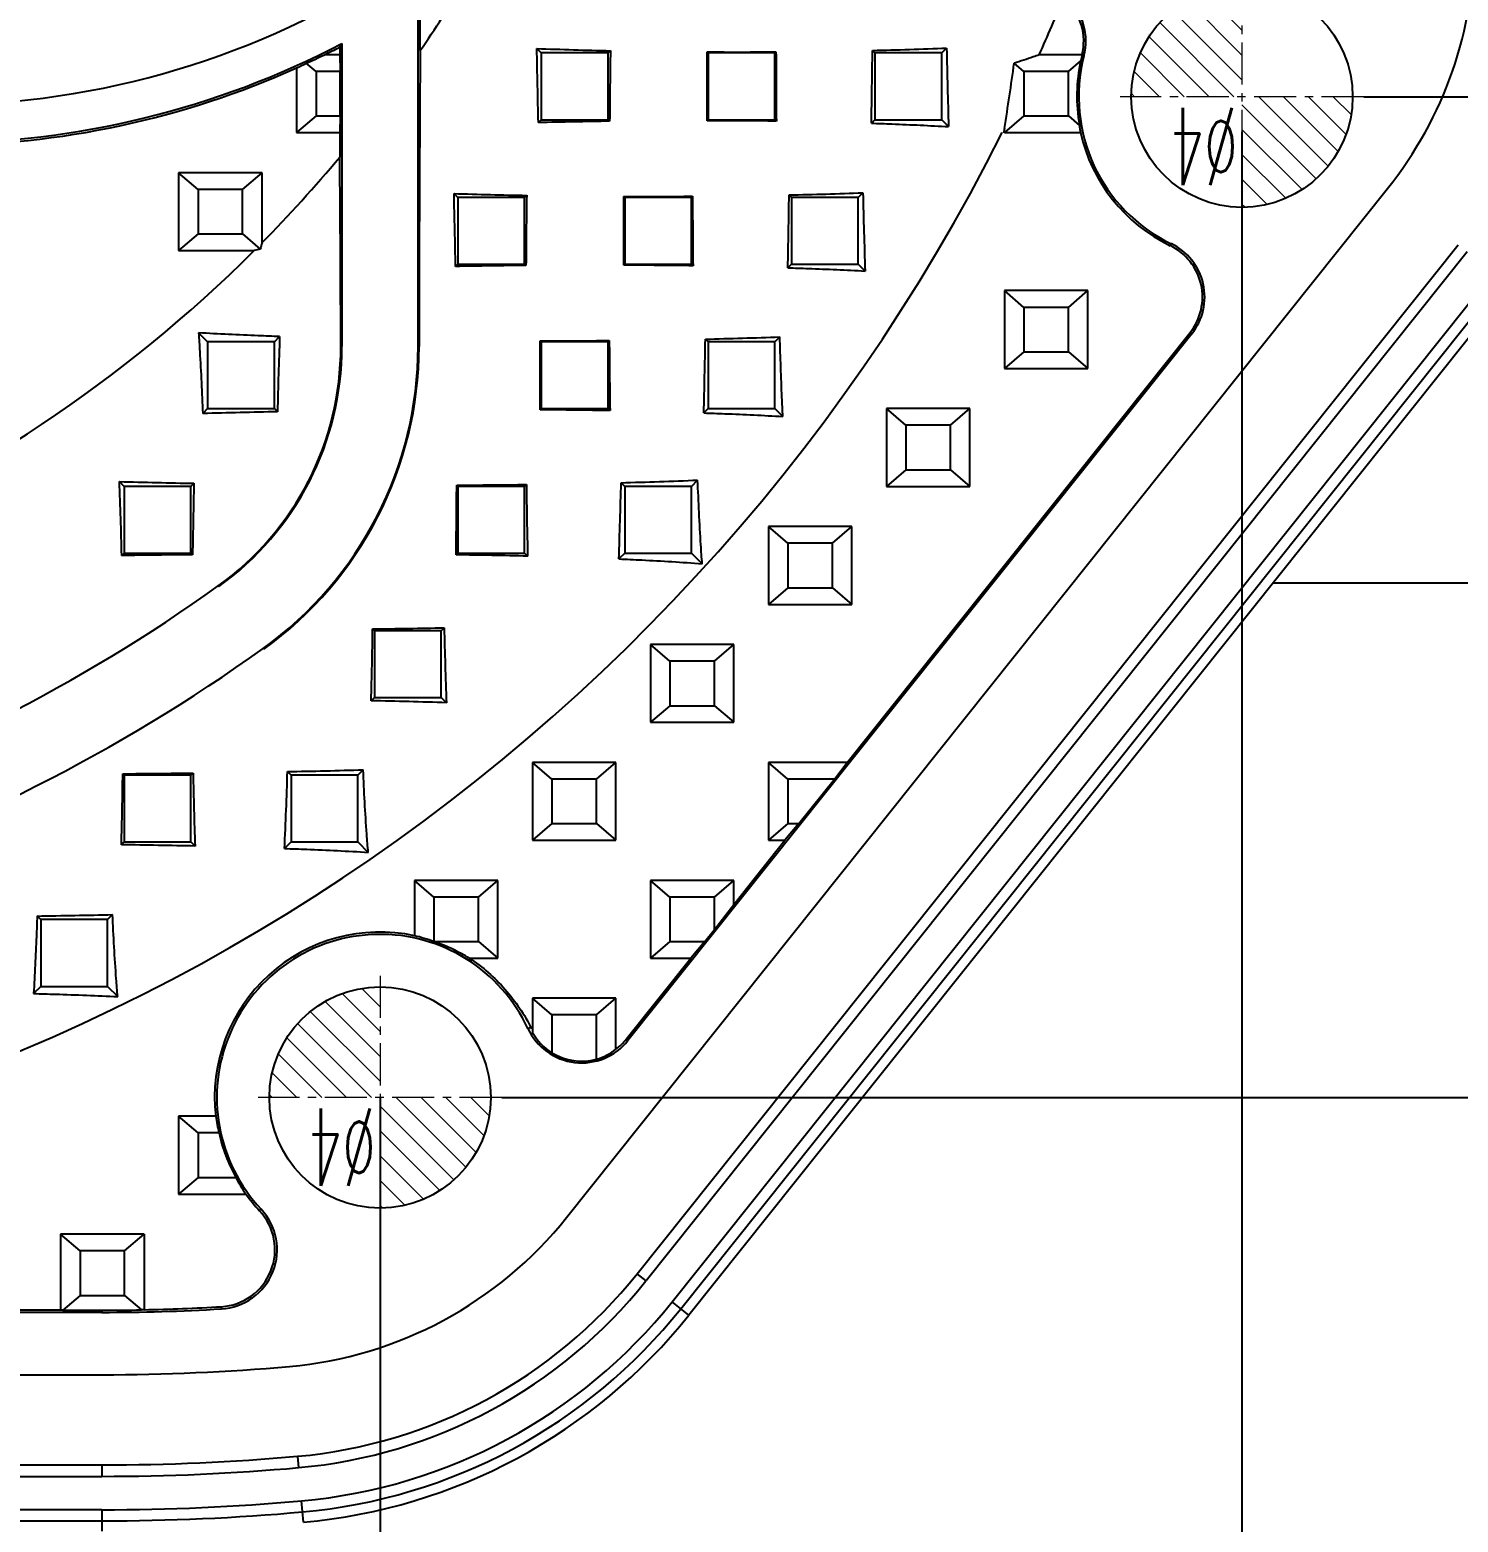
# Model space of a CAD drawing. Header units: millimetres. Extents: x -1495 to -116, y -3881 to 1305.
# Drawn here: x -716.5 to -690.69, y -1310.3 to -1283.32 of the extents above; entities that cross this region are included whole.
import ezdxf

# ---------------------------------------------------------------- set-up
doc = ezdxf.new("R2010")
doc.units = ezdxf.units.MM
doc.header["$LTSCALE"] = 16.335
doc.header["$PDMODE"] = 3
doc.header["$PDSIZE"] = 0.3125
doc.linetypes.add('CENTER', pattern=[0.6, 0.375, -0.075, 0.075, -0.075])
doc.linetypes.add('HIDDEN', pattern=[0.2, 0.1, -0.1])
doc.layers.get('0').update_dxf_attribs({"linetype": 'CONTINUOUS'})
doc.layers.get('Defpoints').update_dxf_attribs({"linetype": 'CONTINUOUS'})
doc.layers.add('DEFAULT_2', color=8, linetype='HIDDEN')
doc.layers.add('dim', color=4, linetype='CONTINUOUS', lineweight=9)
doc.layers.add('epin', color=13, linetype='CONTINUOUS', lineweight=9)
doc.styles.get("Standard").update_dxf_attribs({"font": 'txt', "width": 0.8})
doc.styles.add('TXT05', font='txt.shx', dxfattribs={"width": 0.5, "bigfont": 'gbcbig.shx'})
doc.dimstyles.new('副本 ISO-25-1', dxfattribs={"dimtxt": 5, "dimasz": 5, "dimexe": 0, "dimexo": 0, "dimgap": 0, "dimtad": 1, "dimtxsty": 'Standard', "dimcen": 0, "dimclrd": 4, "dimclre": 4, "dimclrt": 6, "dimazin": 0, "dimtfac": 1, "dimtofl": 0, "dimtmove": 0, "dimatfit": 3, "dimfxl": 0, "dimarcsym": 0})

# ---------------------------------------------------------------- blocks, each defined once
blk = doc.blocks.new('*D702')
at = {"layer": 'Defpoints', "color": 0}
for p in [(-735.3, -1279.458), (-692.398, -1284.533), (-637.464, -1284.533)]:
    blk.add_point(p, dxfattribs=at)
at = {"layer": 'dim', "color": 4, "linetype": 'Continuous', "lineweight": -2}
blk.add_line((-692.398, -1284.533), (-631.464, -1284.533), dxfattribs=at)
at = {"layer": 'dim', "color": 6, "insert": (-634.464, -1283.075), "char_height": 2.5, "attachment_point": 5}
blk.add_mtext('5,08', dxfattribs=at)
blk = doc.blocks.new('*D703')
at = {"layer": 'Defpoints', "color": 0}
for p in [(-735.3, -1279.458), (-707.975, -1302.623), (-637.464, -1302.623)]:
    blk.add_point(p, dxfattribs=at)
at = {"layer": 'dim', "color": 4, "linetype": 'Continuous', "lineweight": -2}
blk.add_line((-707.975, -1302.623), (-629.797, -1302.623), dxfattribs=at)
at = {"layer": 'dim', "color": 6, "insert": (-633.631, -1301.165), "char_height": 2.5, "attachment_point": 5}
blk.add_mtext('23,17', dxfattribs=at)
blk = doc.blocks.new('*D704')
at = {"layer": 'Defpoints', "color": 0}
for p in [(-735.3, -1279.458), (-719.329, -1321.458), (-637.464, -1321.458)]:
    blk.add_point(p, dxfattribs=at)
at = {"layer": 'dim', "color": 4, "linetype": 'Continuous', "lineweight": -2}
blk.add_line((-719.329, -1321.458), (-634.131, -1321.458), dxfattribs=at)
at = {"layer": 'dim', "color": 6, "insert": (-635.797, -1320.208), "char_height": 2.5, "attachment_point": 5}
blk.add_mtext('42', dxfattribs=at)
blk = doc.blocks.new('*D705')
at = {"layer": 'Defpoints', "color": 0}
for p in [(-735.3, -1279.458), (-681.861, -1332.458), (-637.464, -1332.458)]:
    blk.add_point(p, dxfattribs=at)
at = {"layer": 'dim', "color": 4, "linetype": 'Continuous', "lineweight": -2}
blk.add_line((-681.861, -1332.458), (-634.131, -1332.458), dxfattribs=at)
at = {"layer": 'dim', "color": 6, "insert": (-635.797, -1331.208), "char_height": 2.5, "attachment_point": 5}
blk.add_mtext('53', dxfattribs=at)
blk = doc.blocks.new('*D706')
at = {"layer": 'Defpoints', "color": 0}
for p in [(-735.3, -1279.458), (-667.988, -1349.458), (-637.464, -1349.458)]:
    blk.add_point(p, dxfattribs=at)
at = {"layer": 'dim', "color": 4, "linetype": 'Continuous', "lineweight": -2}
blk.add_line((-667.988, -1349.458), (-634.464, -1349.458), dxfattribs=at)
at = {"layer": 'dim', "color": 6, "insert": (-635.964, -1348.208), "char_height": 2.5, "attachment_point": 5}
blk.add_mtext('70', dxfattribs=at)
blk = doc.blocks.new('*D709')
at = {"layer": 'Defpoints', "color": 0}
for p in [(-735.3, -1279.458), (-710.175, -1302.623), (-710.175, -1373.867)]:
    blk.add_point(p, dxfattribs=at)
at = {"layer": 'dim', "color": 4, "linetype": 'Continuous', "lineweight": -2}
blk.add_line((-710.175, -1302.623), (-710.175, -1381.534), dxfattribs=at)
at = {"layer": 'dim', "color": 6, "insert": (-711.634, -1377.701), "char_height": 2.5, "attachment_point": 5, "rotation": 90}
blk.add_mtext('25,13', dxfattribs=at)
blk = doc.blocks.new('*D710')
at = {"layer": 'Defpoints', "color": 0}
for p in [(-735.3, -1279.458), (-694.598, -1285.166), (-694.598, -1373.867)]:
    blk.add_point(p, dxfattribs=at)
at = {"layer": 'dim', "color": 4, "linetype": 'Continuous', "lineweight": -2}
blk.add_line((-694.598, -1285.166), (-694.598, -1379.867), dxfattribs=at)
at = {"layer": 'dim', "color": 6, "insert": (-696.056, -1376.867), "char_height": 2.5, "attachment_point": 5, "rotation": 90}
blk.add_mtext('40,7', dxfattribs=at)
blk = doc.blocks.new('*D711')
at = {"layer": 'Defpoints', "color": 0}
for p in [(-735.3, -1279.458), (-665.3, -1346.703), (-665.3, -1373.867)]:
    blk.add_point(p, dxfattribs=at)
at = {"layer": 'dim', "color": 4, "linetype": 'Continuous', "lineweight": -2}
blk.add_line((-665.3, -1346.703), (-665.3, -1376.867), dxfattribs=at)
at = {"layer": 'dim', "color": 6, "insert": (-666.55, -1375.367), "char_height": 2.5, "attachment_point": 5, "rotation": 90}
blk.add_mtext('70', dxfattribs=at)
blk = doc.blocks.new('epin_ejp_4')
at = {"layer": 'epin'}
h = blk.add_hatch(dxfattribs=at)
h.set_pattern_fill('_ANSI31', color=123, scale=0.1, angle=90, style=0)
h.set_pattern_definition([(135, (760.4252, 313.6428), (-0.2245064, -0.2245064), [])])
h.paths.add_polyline_path([(0, 2, 0.414214), (-2, 0), (0, 0)])
h.paths.add_polyline_path([(2, 0), (0, 0), (0, -2, 0.414214)])
at = {"layer": 'epin', "color": 1, "linetype": 'CENTER', "ltscale": 0.124395}
for p, q in [((0, -2.2), (0, 2.2)), ((-2.2, 0), (2.2, 0))]:
    blk.add_line(p, q, dxfattribs=at)
at = {"layer": 'epin'}
blk.add_circle((0, 0), 2, dxfattribs=at)
at = {"layer": 'epin', "color": 6, "style": 'TXT05', "width": 0.5}
blk.add_text('%%c4', height=1.4, dxfattribs=at).set_placement((0.08, 0.2))

msp = doc.modelspace()

# ---------------------------------------------------------------- linework, layer by layer
at = {"color": 7, "linetype": 'Continuous'}
for p, q in [((-709.487, -1289.049), (-709.487, -1282.765)), ((-709.448, -1283.7), (-709.448, -1282.786)), ((-710.902, -1283.636), (-710.902, -1283.775)), ((-710.863, -1283.571), (-710.863, -1289.049)), ((-707.261, -1283.742), (-707.342, -1283.661)), ((-707.261, -1283.742), (-707.261, -1284.948)), ((-706.055, -1283.742), (-707.261, -1283.742)), ((-706.055, -1283.742), (-706.013, -1283.7)), ((-706.055, -1284.948), (-706.055, -1283.742)), ((-704.246, -1283.742), (-704.265, -1283.723)), ((-704.246, -1283.742), (-704.246, -1284.948)), ((-703.04, -1283.742), (-704.246, -1283.742)), ((-703.04, -1283.742), (-703.02, -1283.722)), ((-703.04, -1284.948), (-703.04, -1283.742)), ((-701.231, -1283.742), (-701.276, -1283.697)), ((-701.231, -1283.742), (-701.231, -1284.948)), ((-700.025, -1283.742), (-701.231, -1283.742)), ((-700.025, -1283.742), (-699.936, -1283.653)), ((-700.025, -1284.948), (-700.025, -1283.742)), ((-711.684, -1284.013), (-711.684, -1285.182)), ((-711.332, -1284.077), (-711.507, -1283.927)), ((-710.902, -1283.775), (-711.179, -1283.775)), ((-710.902, -1283.775), (-710.894, -1284.077)), ((-698.54, -1284.077), (-698.715, -1283.927)), ((-697.489, -1283.775), (-698.263, -1283.775)), ((-697.736, -1284.077), (-697.512, -1283.884)), ((-697.453, -1283.796), (-697.491, -1283.786)), ((-711.332, -1284.077), (-711.332, -1284.881)), ((-710.894, -1284.077), (-711.332, -1284.077)), ((-710.894, -1284.881), (-710.894, -1284.077)), ((-698.54, -1284.077), (-698.54, -1284.881)), ((-697.736, -1284.077), (-698.54, -1284.077)), ((-697.736, -1284.881), (-697.736, -1284.077)), ((-711.332, -1284.881), (-711.684, -1285.182)), ((-711.332, -1284.881), (-710.894, -1284.881)), ((-710.894, -1284.881), (-710.902, -1285.182)), ((-707.261, -1284.948), (-707.314, -1285.002)), ((-707.261, -1284.948), (-706.055, -1284.948)), ((-706.055, -1284.948), (-706.026, -1284.977)), ((-704.246, -1284.948), (-704.264, -1284.966)), ((-704.246, -1284.948), (-703.04, -1284.948)), ((-703.04, -1284.948), (-703.013, -1284.975)), ((-701.231, -1284.948), (-701.295, -1285.012)), ((-701.231, -1284.948), (-700.025, -1284.948)), ((-700.025, -1284.948), (-699.899, -1285.074)), ((-698.892, -1285.107), (-698.907, -1285.195)), ((-698.54, -1284.881), (-698.892, -1285.182)), ((-698.54, -1284.881), (-697.736, -1284.881)), ((-697.736, -1284.881), (-697.537, -1285.052)), ((-711.684, -1285.182), (-710.902, -1285.182)), ((-710.902, -1285.182), (-710.902, -1285.623)), ((-698.892, -1285.182), (-697.515, -1285.182)), ((-713.816, -1285.907), (-713.816, -1287.314)), ((-712.308, -1285.907), (-713.816, -1285.907)), ((-713.464, -1286.209), (-713.816, -1285.907)), ((-712.66, -1286.209), (-712.308, -1285.907)), ((-712.308, -1287.173), (-712.308, -1285.907)), ((-706.805, -1304.794), (-691.966, -1286.192)), ((-691.966, -1286.192), (-691.964, -1286.195)), ((-713.464, -1286.209), (-713.464, -1287.013)), ((-712.66, -1286.209), (-713.464, -1286.209)), ((-712.66, -1287.013), (-712.66, -1286.209)), ((-708.768, -1286.353), (-708.838, -1286.284)), ((-708.768, -1286.353), (-708.768, -1287.559)), ((-707.562, -1286.353), (-708.768, -1286.353)), ((-707.562, -1286.353), (-707.524, -1286.316)), ((-707.562, -1287.559), (-707.562, -1286.353)), ((-705.753, -1286.353), (-705.772, -1286.335)), ((-705.753, -1286.353), (-705.753, -1287.559)), ((-704.547, -1286.353), (-705.753, -1286.353)), ((-704.547, -1286.353), (-704.527, -1286.333)), ((-704.547, -1287.559), (-704.547, -1286.353)), ((-702.738, -1286.353), (-702.782, -1286.309)), ((-702.738, -1286.353), (-702.738, -1287.559)), ((-701.532, -1286.353), (-702.738, -1286.353)), ((-701.532, -1286.353), (-701.449, -1286.27)), ((-701.532, -1287.559), (-701.532, -1286.353)), ((-713.464, -1287.013), (-713.816, -1287.314)), ((-713.464, -1287.013), (-712.66, -1287.013)), ((-712.66, -1287.013), (-712.34, -1287.287)), ((-705.53, -1305.811), (-690.691, -1287.21)), ((-695.895, -1287.225), (-695.878, -1287.19)), ((-713.816, -1287.314), (-712.449, -1287.314)), ((-690.53, -1287.338), (-705.368, -1305.94)), ((-708.768, -1287.559), (-708.811, -1287.602)), ((-708.768, -1287.559), (-707.562, -1287.559)), ((-707.562, -1287.559), (-707.538, -1287.584)), ((-705.753, -1287.559), (-705.772, -1287.578)), ((-705.753, -1287.559), (-704.547, -1287.559)), ((-704.897, -1306.316), (-690.059, -1287.714)), ((-704.547, -1287.559), (-704.519, -1287.588)), ((-702.738, -1287.559), (-702.804, -1287.625)), ((-702.738, -1287.559), (-701.532, -1287.559)), ((-701.532, -1287.559), (-701.408, -1287.684)), ((-704.74, -1306.441), (-689.901, -1287.84)), ((-689.756, -1287.956), (-704.595, -1306.557)), ((-698.892, -1288.039), (-698.892, -1289.446)), ((-697.385, -1288.039), (-698.892, -1288.039)), ((-698.54, -1288.341), (-698.892, -1288.039)), ((-697.736, -1288.341), (-697.385, -1288.039)), ((-697.385, -1289.446), (-697.385, -1288.039)), ((-698.54, -1288.341), (-698.54, -1289.145)), ((-697.736, -1288.341), (-698.54, -1288.341)), ((-697.736, -1289.145), (-697.736, -1288.341)), ((-713.291, -1288.965), (-713.453, -1288.802)), ((-712.085, -1288.965), (-711.989, -1288.869)), ((-695.506, -1288.822), (-705.694, -1301.594)), ((-703.04, -1288.965), (-702.949, -1288.874)), ((-701.734, -1296.567), (-695.536, -1288.798)), ((-695.536, -1288.798), (-695.506, -1288.822)), ((-713.291, -1288.965), (-713.291, -1290.171)), ((-712.085, -1288.965), (-713.291, -1288.965)), ((-712.085, -1290.171), (-712.085, -1288.965)), ((-710.863, -1289.049), (-710.884, -1289.049)), ((-709.47, -1289.049), (-709.487, -1289.049)), ((-707.261, -1288.965), (-707.279, -1288.947)), ((-707.261, -1288.965), (-707.261, -1290.171)), ((-706.055, -1288.965), (-707.261, -1288.965)), ((-706.055, -1288.965), (-706.031, -1288.941)), ((-706.055, -1290.171), (-706.055, -1288.965)), ((-704.246, -1288.965), (-704.296, -1288.914)), ((-704.246, -1288.965), (-704.246, -1290.171)), ((-703.04, -1288.965), (-704.246, -1288.965)), ((-703.04, -1290.171), (-703.04, -1288.965)), ((-698.54, -1289.145), (-698.892, -1289.446)), ((-698.54, -1289.145), (-697.736, -1289.145)), ((-697.736, -1289.145), (-697.385, -1289.446)), ((-698.892, -1289.446), (-697.385, -1289.446)), ((-713.291, -1290.171), (-713.38, -1290.26)), ((-713.291, -1290.171), (-712.085, -1290.171)), ((-712.085, -1290.171), (-712.029, -1290.227)), ((-707.261, -1290.171), (-707.282, -1290.192)), ((-707.261, -1290.171), (-706.055, -1290.171)), ((-706.055, -1290.171), (-706.018, -1290.207)), ((-704.246, -1290.171), (-704.324, -1290.249)), ((-704.246, -1290.171), (-703.04, -1290.171)), ((-703.04, -1290.171), (-702.896, -1290.314)), ((-701.024, -1290.171), (-701.024, -1291.578)), ((-699.517, -1290.171), (-701.024, -1290.171)), ((-700.672, -1290.473), (-701.024, -1290.171)), ((-699.868, -1290.473), (-699.517, -1290.171)), ((-699.517, -1291.578), (-699.517, -1290.171)), ((-700.672, -1290.473), (-700.672, -1291.277)), ((-699.868, -1290.473), (-700.672, -1290.473)), ((-699.868, -1291.277), (-699.868, -1290.473)), ((-700.672, -1291.277), (-701.024, -1291.578)), ((-700.672, -1291.277), (-699.868, -1291.277)), ((-699.868, -1291.277), (-699.517, -1291.578)), ((-714.798, -1291.576), (-714.884, -1291.49)), ((-714.798, -1291.576), (-714.798, -1292.782)), ((-713.592, -1291.576), (-714.798, -1291.576)), ((-713.592, -1291.576), (-713.538, -1291.521)), ((-713.592, -1292.782), (-713.592, -1291.576)), ((-708.768, -1291.576), (-708.789, -1291.555)), ((-708.768, -1291.576), (-708.768, -1292.782)), ((-707.562, -1291.576), (-708.768, -1291.576)), ((-707.562, -1291.576), (-707.53, -1291.543)), ((-707.562, -1292.782), (-707.562, -1291.576)), ((-705.753, -1291.576), (-705.819, -1291.51)), ((-705.753, -1291.576), (-705.753, -1292.782)), ((-704.547, -1291.576), (-705.753, -1291.576)), ((-704.547, -1291.576), (-704.435, -1291.463)), ((-704.547, -1292.782), (-704.547, -1291.576)), ((-701.024, -1291.578), (-699.517, -1291.578)), ((-703.156, -1292.303), (-703.156, -1293.71)), ((-701.648, -1292.303), (-703.156, -1292.303)), ((-702.804, -1292.605), (-703.156, -1292.303)), ((-702, -1292.605), (-701.648, -1292.303)), ((-701.648, -1293.71), (-701.648, -1292.303)), ((-702.804, -1292.605), (-702.804, -1293.409)), ((-702, -1292.605), (-702.804, -1292.605)), ((-702, -1293.409), (-702, -1292.605)), ((-714.798, -1292.782), (-714.844, -1292.827)), ((-714.798, -1292.782), (-713.592, -1292.782)), ((-713.592, -1292.782), (-713.562, -1292.812)), ((-708.768, -1292.782), (-708.801, -1292.814)), ((-708.768, -1292.782), (-707.562, -1292.782)), ((-707.562, -1292.782), (-707.507, -1292.837)), ((-705.753, -1292.782), (-705.86, -1292.888)), ((-705.753, -1292.782), (-704.547, -1292.782)), ((-704.547, -1292.782), (-704.353, -1292.975)), ((-713.098, -1293.375), (-713.089, -1293.388)), ((-702.804, -1293.409), (-703.156, -1293.71)), ((-702.804, -1293.409), (-702, -1293.409)), ((-702, -1293.409), (-701.648, -1293.71)), ((-686.055, -1293.327), (-694.041, -1293.327)), ((-703.156, -1293.71), (-701.648, -1293.71)), ((-710.276, -1294.187), (-710.309, -1294.153)), ((-710.276, -1294.187), (-710.276, -1295.393)), ((-709.07, -1294.187), (-710.276, -1294.187)), ((-709.07, -1294.187), (-709.016, -1294.133)), ((-709.07, -1295.393), (-709.07, -1294.187)), ((-712.277, -1294.518), (-712.286, -1294.505)), ((-705.288, -1294.435), (-705.288, -1295.842)), ((-703.78, -1294.435), (-705.288, -1294.435)), ((-704.936, -1294.737), (-705.288, -1294.435)), ((-704.132, -1294.737), (-703.78, -1294.435)), ((-703.78, -1295.842), (-703.78, -1294.435)), ((-704.936, -1294.737), (-704.936, -1295.541)), ((-704.132, -1294.737), (-704.936, -1294.737)), ((-704.132, -1295.541), (-704.132, -1294.737)), ((-710.276, -1295.393), (-710.335, -1295.452)), ((-710.276, -1295.393), (-709.07, -1295.393)), ((-709.07, -1295.393), (-708.974, -1295.489)), ((-704.936, -1295.541), (-705.288, -1295.842)), ((-704.936, -1295.541), (-704.132, -1295.541)), ((-704.132, -1295.541), (-703.78, -1295.842)), ((-705.288, -1295.842), (-703.78, -1295.842)), ((-710.577, -1296.798), (-710.479, -1296.7)), ((-707.42, -1296.567), (-707.42, -1297.974)), ((-705.912, -1296.567), (-707.42, -1296.567)), ((-707.068, -1296.869), (-707.42, -1296.567)), ((-706.264, -1296.869), (-705.912, -1296.567)), ((-705.912, -1297.974), (-705.912, -1296.567)), ((-703.156, -1296.567), (-703.156, -1297.974)), ((-701.734, -1296.567), (-703.156, -1296.567)), ((-702.804, -1296.869), (-703.156, -1296.567)), ((-701.964, -1296.869), (-701.734, -1296.567)), ((-714.798, -1296.798), (-714.825, -1296.771)), ((-714.798, -1296.798), (-714.798, -1298.004)), ((-713.592, -1296.798), (-714.798, -1296.798)), ((-713.592, -1296.798), (-713.554, -1296.759)), ((-713.592, -1298.004), (-713.592, -1296.798)), ((-711.783, -1296.798), (-711.848, -1296.733)), ((-711.783, -1296.798), (-711.783, -1298.004)), ((-710.577, -1296.798), (-711.783, -1296.798)), ((-710.577, -1298.004), (-710.577, -1296.798)), ((-707.068, -1296.869), (-707.068, -1297.673)), ((-706.264, -1296.869), (-707.068, -1296.869)), ((-706.264, -1297.673), (-706.264, -1296.869)), ((-702.804, -1296.869), (-702.804, -1297.673)), ((-701.964, -1296.869), (-702.804, -1296.869)), ((-702.605, -1297.673), (-701.964, -1296.869)), ((-707.068, -1297.673), (-707.42, -1297.974)), ((-707.068, -1297.673), (-706.264, -1297.673)), ((-706.264, -1297.673), (-705.912, -1297.974)), ((-702.804, -1297.673), (-703.156, -1297.974)), ((-702.605, -1297.673), (-702.857, -1297.974)), ((-702.804, -1297.673), (-702.605, -1297.673)), ((-714.798, -1298.004), (-714.849, -1298.055)), ((-714.798, -1298.004), (-713.592, -1298.004)), ((-713.592, -1298.004), (-713.518, -1298.078)), ((-711.783, -1298.004), (-711.902, -1298.123)), ((-711.783, -1298.004), (-710.577, -1298.004)), ((-710.577, -1298.004), (-710.389, -1298.192)), ((-707.42, -1297.974), (-705.912, -1297.974)), ((-703.78, -1299.132), (-702.857, -1297.974)), ((-703.156, -1297.974), (-702.857, -1297.974)), ((-709.552, -1298.699), (-709.552, -1299.7)), ((-708.044, -1298.699), (-709.552, -1298.699)), ((-709.2, -1299), (-709.552, -1298.699)), ((-708.396, -1299), (-708.044, -1298.699)), ((-708.044, -1300.106), (-708.044, -1298.699)), ((-705.288, -1298.699), (-705.288, -1300.106)), ((-703.78, -1298.699), (-705.288, -1298.699)), ((-704.936, -1299), (-705.288, -1298.699)), ((-704.132, -1299), (-703.78, -1298.699)), ((-703.78, -1299.132), (-703.78, -1298.699)), ((-709.2, -1299), (-709.203, -1299.806)), ((-708.396, -1299), (-709.2, -1299)), ((-708.396, -1299.804), (-708.396, -1299)), ((-704.132, -1299), (-704.936, -1299)), ((-704.936, -1299), (-704.936, -1299.804)), ((-704.132, -1299.587), (-704.132, -1299)), ((-704.132, -1299.587), (-703.78, -1299.132)), ((-716.306, -1299.409), (-716.372, -1299.342)), ((-716.306, -1299.409), (-716.306, -1300.615)), ((-715.1, -1299.409), (-716.306, -1299.409)), ((-715.1, -1299.409), (-715.009, -1299.318)), ((-715.1, -1300.615), (-715.1, -1299.409)), ((-704.306, -1299.804), (-704.132, -1299.587)), ((-709.203, -1299.806), (-708.396, -1299.804)), ((-708.396, -1299.804), (-708.044, -1300.106)), ((-704.936, -1299.804), (-705.288, -1300.106)), ((-704.936, -1299.804), (-704.306, -1299.804)), ((-704.306, -1299.804), (-704.557, -1300.106)), ((-708.564, -1300.106), (-708.044, -1300.106)), ((-705.725, -1301.569), (-704.557, -1300.106)), ((-705.288, -1300.106), (-704.557, -1300.106)), ((-716.306, -1300.615), (-716.435, -1300.744)), ((-716.306, -1300.615), (-715.1, -1300.615)), ((-715.1, -1300.615), (-714.916, -1300.799)), ((-705.912, -1300.831), (-707.42, -1300.831)), ((-707.42, -1300.831), (-707.42, -1301.449)), ((-707.068, -1301.132), (-707.42, -1300.831)), ((-706.264, -1301.132), (-705.912, -1300.831)), ((-705.912, -1301.751), (-705.912, -1300.831)), ((-706.264, -1301.132), (-707.068, -1301.132)), ((-707.068, -1301.132), (-707.068, -1301.817)), ((-706.264, -1301.931), (-706.264, -1301.132)), ((-707.502, -1301.378), (-707.466, -1301.361)), ((-705.694, -1301.594), (-705.725, -1301.569)), ((-713.816, -1302.963), (-713.816, -1304.37)), ((-713.144, -1302.963), (-713.816, -1302.963)), ((-713.464, -1303.264), (-713.816, -1302.963)), ((-713.464, -1303.264), (-713.464, -1304.068)), ((-713.085, -1303.264), (-713.464, -1303.264)), ((-713.464, -1304.068), (-713.816, -1304.37)), ((-713.464, -1304.068), (-712.781, -1304.068)), ((-713.816, -1304.37), (-712.6, -1304.37)), ((-712.353, -1304.669), (-712.324, -1304.642)), ((-706.802, -1304.796), (-706.805, -1304.794)), ((-715.948, -1305.095), (-715.948, -1306.468)), ((-714.44, -1305.095), (-715.948, -1305.095)), ((-715.596, -1305.396), (-715.948, -1305.095)), ((-714.792, -1305.396), (-714.44, -1305.095)), ((-714.44, -1305.095), (-714.44, -1306.461)), ((-715.596, -1305.396), (-715.596, -1306.2)), ((-714.792, -1305.396), (-715.596, -1305.396)), ((-714.792, -1306.2), (-714.792, -1305.396)), ((-705.368, -1305.94), (-705.526, -1305.814)), ((-715.596, -1306.2), (-715.91, -1306.469)), ((-715.596, -1306.2), (-714.792, -1306.2)), ((-714.792, -1306.2), (-714.486, -1306.463)), ((-713.045, -1306.406), (-713.042, -1306.445)), ((-704.595, -1306.557), (-704.897, -1306.316)), ((-715.2, -1306.508), (-750.989, -1306.508)), ((-715.948, -1306.468), (-718.704, -1306.468)), ((-715.91, -1306.469), (-715.948, -1306.468)), ((-715.91, -1306.469), (-715.2, -1306.469)), ((-715.2, -1306.469), (-715.2, -1306.508)), ((-714.44, -1306.461), (-714.486, -1306.463)), ((-711.81, -1307.487), (-711.81, -1307.484)), ((-754.082, -1307.638), (-715.2, -1307.638)), ((-715.2, -1307.635), (-715.2, -1307.638)), ((-711.665, -1309.114), (-711.647, -1309.314)), ((-754.082, -1309.266), (-715.2, -1309.266)), ((-715.2, -1309.266), (-715.2, -1309.271)), ((-754.082, -1309.472), (-715.2, -1309.472)), ((-711.559, -1310.3), (-711.593, -1309.915)), ((-715.2, -1310.075), (-754.081, -1310.075)), ((-715.2, -1310.075), (-715.2, -1310.462)), ((-754.081, -1310.276), (-715.2, -1310.276))]:
    msp.add_line(p, q, dxfattribs=at)
for centre in [(-694.598, -1284.533), (-710.175, -1302.623)]:
    msp.add_circle(centre, 2, dxfattribs=at)
for centre, radius, start, end in [((-718.215, -1269.458), 15.224, 270, 42.0802), ((-697.613, -1281.688), 7.223, 321.4198, 360), ((-730.275, -1269.458), 25.231, 325.6339, 328.8851), ((-730.275, -1269.458), 35.069, 335.9035, 337.7426), ((-698.49, -1283.528), 1.071, 345.5225, 46.1124), ((-718.215, -1269.458), 15.914, 270, 297.5167), ((-718.215, -1269.458), 15.953, 296.1706, 297.2833), ((-742.749, -1264.228), 37.294, 328.6416, 328.7583), ((324.958, -1290.64), 1034.43, 179.615621, 179.911867), ((-920.204, -1288.756), 212.923, 1.01033, 1.37121), ((-704.228, -1200.491), 83.229, 267.85569, 268.77136), ((-362.355, -1287.941), 343.683, 179.29293, 179.50583), ((-703.715, -1172.634), 111.091, 269.71623, 270.35861), ((-1059.305, -1284.703), 355.041, 359.95749, 0.15815), ((-380.879, -1282.678), 322.142, 180.18567, 180.4085), ((-966.394, -1280.672), 265.135, 359.06196, 359.34635), ((-702.929, -1211.82), 71.895, 271.31711, 272.38633), ((-564.149, -1280.888), 135.815, 181.16648, 181.76601), ((-718.215, -1269.458), 15.953, 270, 294.1686), ((-734.835, -1279.12), 36.438, 350.5426, 352.4192), ((-694.522, -1284.529), 3.06, 167.7241, 189.8302), ((-694.598, -1284.533), 2.949, 165.5225, 244.2714), ((-694.289, -1284.509), 3.282, 167.086, 169.0311), ((-704.559, -1395.285), 110.318, 90.76212, 91.43134), ((-704.396, -1395.566), 110.6, 89.28371, 89.93167), ((-730.275, -1269.458), 35.069, 270, 333.3591), ((-694.598, -1284.533), 2.989, 192.5543, 244.2714), ((-730.275, -1269.458), 25.231, 315.4053, 320.1567), ((-1250.455, -1290.271), 539.572, 0.12975, 0.4935), ((-872.278, -1290.295), 163.489, 0.94384, 1.40613), ((-705.659, -1182.88), 103.453, 268.23907, 268.96694), ((-467.511, -1289.455), 240.034, 179.25057, 179.55339), ((-705.293, -1161.038), 125.297, 269.78089, 270.35031), ((-962.4, -1287.018), 256.629, 359.87499, 0.15262), ((-465.772, -1285.384), 238.757, 180.22776, 180.52892), ((-914.891, -1283.509), 212.127, 358.88814, 359.24362), ((-704.509, -1204.758), 81.569, 271.21275, 272.1499), ((-591.85, -1283.786), 109.627, 181.29837, 182.03766), ((-694.345, -1292.269), 18.672, 164.1593, 164.5237), ((-696.343, -1288.154), 1.031, 321.4198, 64.2714), ((-696.343, -1288.154), 1.071, 321.4198, 64.2714), ((-730.275, -1269.458), 25.231, 270, 314.9513), ((-707.992, -1304.749), 17.995, 103.9818, 104.3393), ((-706.199, -1425.556), 137.979, 90.55573, 91.08464), ((-706.138, -1411.884), 124.306, 89.25344, 89.83109), ((-594.748, -1292.98), 117.313, 177.99184, 178.65529), ((-706.219, -1202.195), 86.741, 271.27041, 272.16016), ((-716.194, -1289.061), 5.31, 305.66, 0.1292), ((-716.205, -1289.049), 5.342, 305.6853, 360), ((-716.205, -1289.049), 6.718, 305.6853, 0), ((-716.214, -1289.043), 6.744, 305.714, 359.9459), ((-904.076, -1288.967), 196.797, 359.64331, 0.00601), ((-707.262, -1145.219), 143.727, 269.99343, 270.49063), ((-531.707, -1287.748), 174.329, 180.3923, 180.80834), ((-862.76, -1286.235), 158.487, 358.54869, 359.03115), ((-708.666, -1453.94), 163.747, 91.17673, 91.64975), ((-708.233, -1426.14), 135.951, 89.06657, 89.59944), ((-796.446, -1294.616), 81.622, 1.25564, 2.19483), ((-710.184, -1118.177), 173.377, 268.44672, 268.89176), ((-591.965, -1294.477), 121.609, 178.60725, 179.21539), ((-863.64, -1290.705), 154.853, 359.21947, 359.6854), ((-709.641, -1130.43), 161.127, 270.30304, 270.75066), ((-582.224, -1289.94), 125.317, 180.73295, 181.32447), ((-816.547, -1288.89), 110.76, 357.93127, 358.64454), ((-707.975, -1207.501), 84.037, 271.47019, 272.41432), ((-710.815, -1572.619), 279.821, 90.56262, 90.82504), ((-710.572, -1430.271), 137.468, 88.72228, 89.26171), ((-730.275, -1269.458), 29.446, 270, 305.6853), ((-825.974, -1292.454), 115.678, 358.51479, 359.1582), ((-712.258, -1128.148), 166.017, 270.67277, 271.11892), ((-629.507, -1292.315), 79.53, 181.30996, 182.28689), ((-730.275, -1269.458), 30.838, 270, 305.6853), ((-712.793, -1412.888), 117.462, 88.13677, 88.80114), ((-714.652, -1151.882), 144.878, 271.10881, 271.65035), ((-814.515, -1295.531), 99.698, 358.54966, 359.28762), ((-716.76, -1019.54), 277.238, 270.39987, 270.66264), ((-634.628, -1295.266), 78.94, 181.08387, 182.04173), ((-784.611, -1294.611), 72.794, 357.2352, 358.32993), ((-717.682, -1495.942), 197.907, 88.79417, 89.17975), ((-719.737, -1073.713), 225.655, 270.85435, 271.20065), ((-710.175, -1302.623), 2.989, 77.9587, 186.5315), ((-710.175, -1302.623), 2.949, 24.9702, 223.2204), ((-706.531, -1300.926), 1.071, 204.9702, 321.4198), ((-706.531, -1300.926), 1.031, 306.8531, 321.4198), ((-706.531, -1300.926), 1.04, 238.9136, 284.8664), ((-710.175, -1302.623), 2.98, 192.4312, 209.0182), ((-710.175, -1302.623), 2.989, 215.7712, 223.2204), ((-713.105, -1305.376), 1.031, 273.339, 43.2204), ((-713.105, -1305.376), 1.071, 273.339, 43.2204), ((-712.451, -1300.29), 7.223, 275.0947, 321.4198), ((-712.451, -1300.29), 8.854, 275.0947, 321.4198), ((-712.451, -1300.29), 9.06, 275.0947, 321.4198), ((-715.2, -1269.458), 37.01, 271.1769, 273.339), ((-712.451, -1300.29), 9.663, 275.0947, 321.4198), ((-715.2, -1269.458), 37.05, 270, 273.339), ((-712.451, -1300.29), 9.864, 275.0947, 321.4198), ((-712.451, -1300.29), 10.05, 275.0947, 321.4198), ((-715.2, -1269.458), 38.177, 270, 275.0947), ((-715.2, -1269.458), 39.808, 270, 275.0947), ((-715.2, -1269.458), 40.014, 270, 275.0947), ((-715.2, -1269.458), 40.617, 270, 275.0947), ((-715.2, -1269.458), 40.818, 270, 275.0947)]:
    msp.add_arc(centre, radius, start, end, dxfattribs=at)
for centre, major_axis, ratio, start_param, end_param in [((-718.617, -1269.458), (16.126, 0), 0.999689, -1.12634, -1.11416), ((-718.215, -1268.981), (0, 16.383), 0.999577, -2.71954, -2.697496), ((-694.598, -1284.619), (0, 2.972), 0.999577, -4.566333, -4.521764), ((-706.505, -1300.926), (1.054, 0), 0.999689, -2.621998, -2.134575), ((-706.557, -1300.926), (1.048, 0), 0.999689, -1.287304, -0.907783), ((-710.175, -1302.536), (0, 3.001), 0.999577, -4.569536, -4.467101), ((-710.175, -1302.708), (0, 2.94), 0.999577, -4.231549, -4.111873), ((-715.2, -1268.349), (0, 38.12), 0.999577, -3.141593, -3.12284)]:
    msp.add_ellipse(centre, major_axis=major_axis, ratio=ratio, start_param=start_param, end_param=end_param, dxfattribs=at)
for points, knots in [([(-697.489, -1283.775), (-697.444, -1283.603), (-697.453, -1283.228), (-697.647, -1282.908), (-697.775, -1282.784)], [0, 0, 0, 0, 0.500071, 1, 1, 1, 1]), ([(-698.263, -1283.775), (-698.299, -1283.789), (-698.448, -1283.843), (-698.6, -1283.892), (-698.715, -1283.927)], [0, 0, 0, 0, 0.241048, 1, 1, 1, 1]), ([(-701.295, -1285.012), (-701.171, -1285.016), (-700.706, -1285.033), (-700.24, -1285.054), (-699.899, -1285.074)], [0, 0, 0, 0, 0.266116, 1, 1, 1, 1]), ([(-702.804, -1287.625), (-702.681, -1287.629), (-702.215, -1287.645), (-701.75, -1287.665), (-701.408, -1287.684)], [0, 0, 0, 0, 0.264591, 1, 1, 1, 1]), ([(-711.989, -1288.869), (-712.118, -1288.864), (-712.606, -1288.846), (-713.094, -1288.823), (-713.453, -1288.802)], [0, 0, 0, 0, 0.263803, 1, 1, 1, 1]), ([(-713.453, -1288.802), (-713.446, -1288.914), (-713.416, -1289.399), (-713.394, -1289.886), (-713.38, -1290.26)], [0, 0, 0, 0, 0.230246, 1, 1, 1, 1]), ([(-702.896, -1290.314), (-702.902, -1290.199), (-702.923, -1289.72), (-702.939, -1289.24), (-702.949, -1288.874)], [0, 0, 0, 0, 0.238724, 1, 1, 1, 1]), ([(-704.324, -1290.249), (-704.197, -1290.253), (-703.721, -1290.27), (-703.245, -1290.293), (-702.896, -1290.314)], [0, 0, 0, 0, 0.266359, 1, 1, 1, 1]), ([(-704.353, -1292.975), (-704.362, -1292.862), (-704.396, -1292.358), (-704.419, -1291.854), (-704.435, -1291.463)], [0, 0, 0, 0, 0.225093, 1, 1, 1, 1]), ([(-705.86, -1292.888), (-705.721, -1292.894), (-705.219, -1292.917), (-704.717, -1292.946), (-704.353, -1292.975)], [0, 0, 0, 0, 0.275404, 1, 1, 1, 1]), ([(-710.389, -1298.192), (-710.398, -1298.083), (-710.437, -1297.586), (-710.463, -1297.088), (-710.479, -1296.7)], [0, 0, 0, 0, 0.219571, 1, 1, 1, 1]), ([(-711.902, -1298.123), (-711.768, -1298.127), (-711.263, -1298.146), (-710.759, -1298.169), (-710.389, -1298.192)], [0, 0, 0, 0, 0.265919, 1, 1, 1, 1]), ([(-716.372, -1299.342), (-716.376, -1299.466), (-716.393, -1299.934), (-716.415, -1300.401), (-716.435, -1300.744)], [0, 0, 0, 0, 0.265688, 1, 1, 1, 1]), ([(-714.916, -1300.799), (-714.925, -1300.692), (-714.965, -1300.199), (-714.992, -1299.704), (-715.009, -1299.318)], [0, 0, 0, 0, 0.21767, 1, 1, 1, 1]), ([(-708.564, -1300.106), (-708.608, -1300.078), (-708.812, -1299.96), (-709.029, -1299.863), (-709.203, -1299.805)], [0, 0, 0, 0, 0.222339, 1, 1, 1, 1]), ([(-708.564, -1300.106), (-708.443, -1300.183), (-708.212, -1300.354), (-707.91, -1300.663), (-707.648, -1301.004), (-707.498, -1301.25), (-707.437, -1301.38)], [0, 0, 0, 0, 0.250046, 0.499751, 0.750188, 1, 1, 1, 1]), ([(-716.435, -1300.744), (-716.303, -1300.748), (-715.797, -1300.763), (-715.29, -1300.781), (-714.916, -1300.799)], [0, 0, 0, 0, 0.259727, 1, 1, 1, 1])]:
    msp.add_open_spline(points, degree=3, knots=knots, dxfattribs=at)
msp.add_open_spline([(-709.201, -1299.806), (-709.315, -1299.763), (-709.433, -1299.728), (-709.552, -1299.7)], degree=3, dxfattribs=at)
at = {"layer": 'DEFAULT_2', "color": 8, "linetype": 'HIDDEN'}
msp.add_line((-715.2, -1309.271), (-715.2, -1309.472), dxfattribs=at)

# ---------------------------------------------------------------- block references
at = {"layer": 'epin', "rotation": 180}
for p in [(-694.598, -1284.533), (-710.175, -1302.623)]:
    msp.add_blockref('epin_ejp_4', p, dxfattribs=at)

# ---------------------------------------------------------------- dimensions: what is measured, and where the dimension line sits
at = {"layer": 'dim'}
for feature_location, offset, dtype, origin, picture, middle in [((-692.397694348, -1284.532864147), (54.933855361, 0), 0, (-735.300194348, -1279.457864147), '*D702', (-634.463838987, -1283.074530814)), ((-707.975194348, -1302.622864147), (70.511355361, 0), 0, (-735.300194348, -1279.457864147), '*D703', (-633.630505653, -1301.164530814)), ((-719.329, -1321.458), (81.865, 0), 0, (-735.3, -1279.458), '*D704', (-635.797, -1320.208)), ((-681.861, -1332.458), (44.397, 0), 0, (-735.3, -1279.458), '*D705', (-635.797, -1331.208)), ((-667.988, -1349.458), (30.525, 0), 0, (-735.3, -1279.458), '*D706', (-635.964, -1348.208)), ((-710.175194348, -1302.622864147), (0, -71.244635495), 1, (-735.300194348, -1279.457864147), '*D709', (-711.633527681, -1377.700832975)), ((-694.598, -1285.166), (0, -88.701), 1, (-735.3, -1279.458), '*D710', (-696.056, -1376.867)), ((-665.3, -1346.703), (0, -27.165), 1, (-735.3, -1279.458), '*D711', (-666.55, -1375.367))]:
    dim = msp.add_ordinate_dim(feature_location=feature_location, offset=offset, dtype=dtype, origin=origin, dimstyle='副本 ISO-25-1', override={"dimtxt": 2.5, "dimasz": 2, "dimfxl": 1.25, "dimarcsym": 1}, dxfattribs=at)
    dim.commit()
    dim.dimension.update_dxf_attribs({"geometry": picture, "text_midpoint": middle})

doc.saveas('drawing.dxf')
